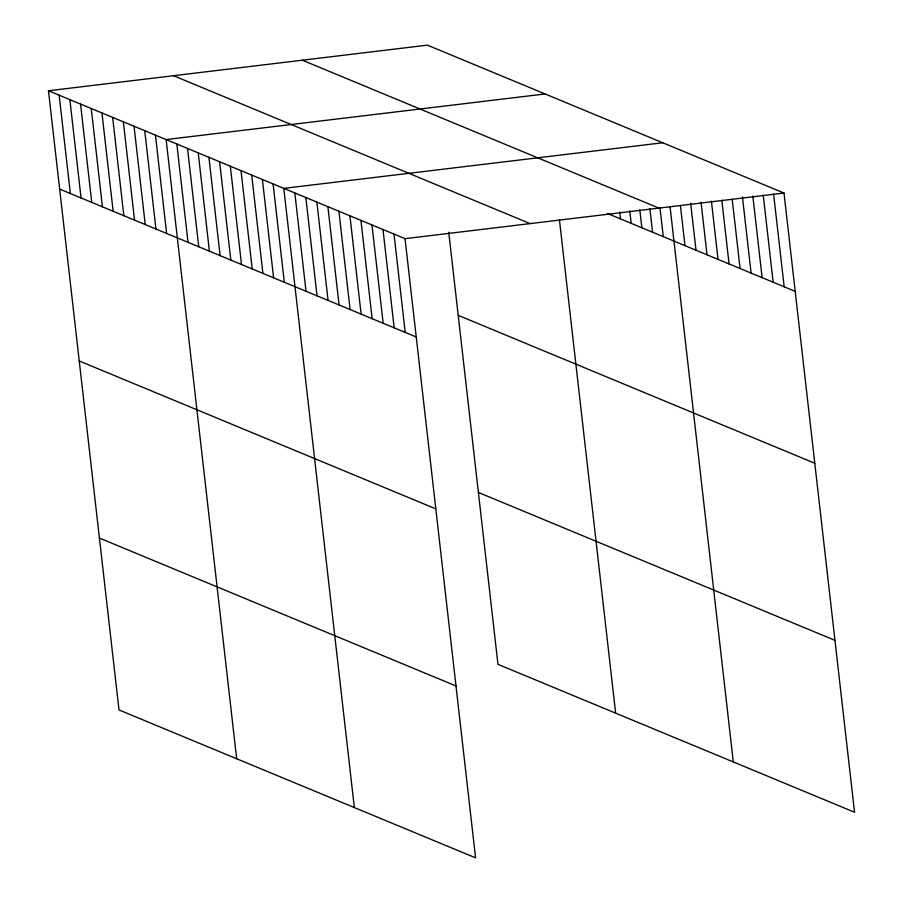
<?xml version="1.0" encoding="UTF-8"?>
<svg xmlns="http://www.w3.org/2000/svg" width="903" height="903" viewBox="0 0 903 903"><rect width="100%" height="100%" fill="white"/><g stroke="black" fill="none" stroke-linecap="round" stroke-linejoin="round"><path stroke-width="1.35" d="M48.457 90.763L405.029 238.663L475.576 857.85L119.004 709.95L48.457 90.763L427.424 45.15L783.996 193.05L854.543 812.237L497.971 664.337L448.735 232.184M545.096 93.957L166.129 139.57L236.676 758.757M662.757 142.764L283.79 188.377L354.348 807.564M405.029 238.663L783.996 193.05M302.37 60.208L658.93 208.096M607.403 213.469L795.193 291.364M173.523 75.705L530.084 223.605M458.205 315.35L814.777 463.25M59.666 189.077L416.227 336.966M478.387 492.451L834.959 640.351M79.25 360.963L435.81 508.863M99.42 538.064L455.992 685.964M773.6 194.01L784.176 286.793M763.216 194.98L773.149 282.221M752.82 195.951L762.132 277.65M742.435 196.922L751.104 273.078M732.198 199.27L740.088 268.507M721.813 200.24L729.071 263.936M711.417 201.2L718.043 259.364M701.033 202.17L707.026 254.793M690.637 203.141L695.999 250.221M680.41 205.489L684.982 245.65M670.015 206.46L733.304 761.951M659.946 207.555L663.265 236.631M649.889 208.661L652.564 232.195M639.821 209.767L641.864 227.759M629.752 210.862L631.174 223.323M619.684 211.968L620.474 218.887M559.454 219.993L615.643 713.144M394.001 234.091L405.21 332.394M382.985 229.52L394.182 327.823M371.968 224.949L383.165 323.251M360.94 220.377L372.149 318.68M349.924 215.806L361.121 314.109M338.896 211.234L350.104 309.537M327.879 206.663L339.076 304.977M316.863 202.091L328.06 300.406M305.835 197.52L317.043 295.834M294.818 192.949L306.015 291.263M273.101 183.941L284.298 282.244M262.401 179.505L273.598 277.808M251.7 175.069L262.908 273.372M241.011 170.622L252.208 268.936M230.31 166.186L241.507 264.5M219.61 161.75L230.818 260.064M208.92 157.314L220.118 255.628M198.22 152.878L209.417 251.192M187.519 148.442L198.728 246.756M176.83 144.006L188.027 242.32M155.429 135.134L166.637 233.448M144.74 130.698L155.937 229.001M134.039 126.262L145.236 224.565M123.339 121.826L134.536 220.129M112.638 117.379L123.846 215.693M101.949 112.943L113.146 211.257M91.248 108.507L102.445 206.821M80.548 104.071L91.756 202.385M69.858 99.635L81.056 197.949M59.158 95.199L70.355 193.513"/></g></svg>
